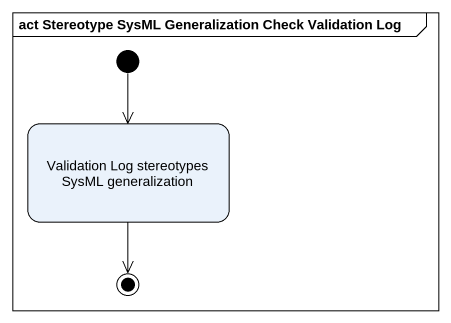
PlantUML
@startuml
mainframe act Stereotype SysML Generalization Check Validation Log
hide empty description
state "Validation Log stereotypes SysML generalization" as Validation_Log_stereotypes
[*] --> Validation_Log_stereotypes
Validation_Log_stereotypes --> [*]
@enduml
